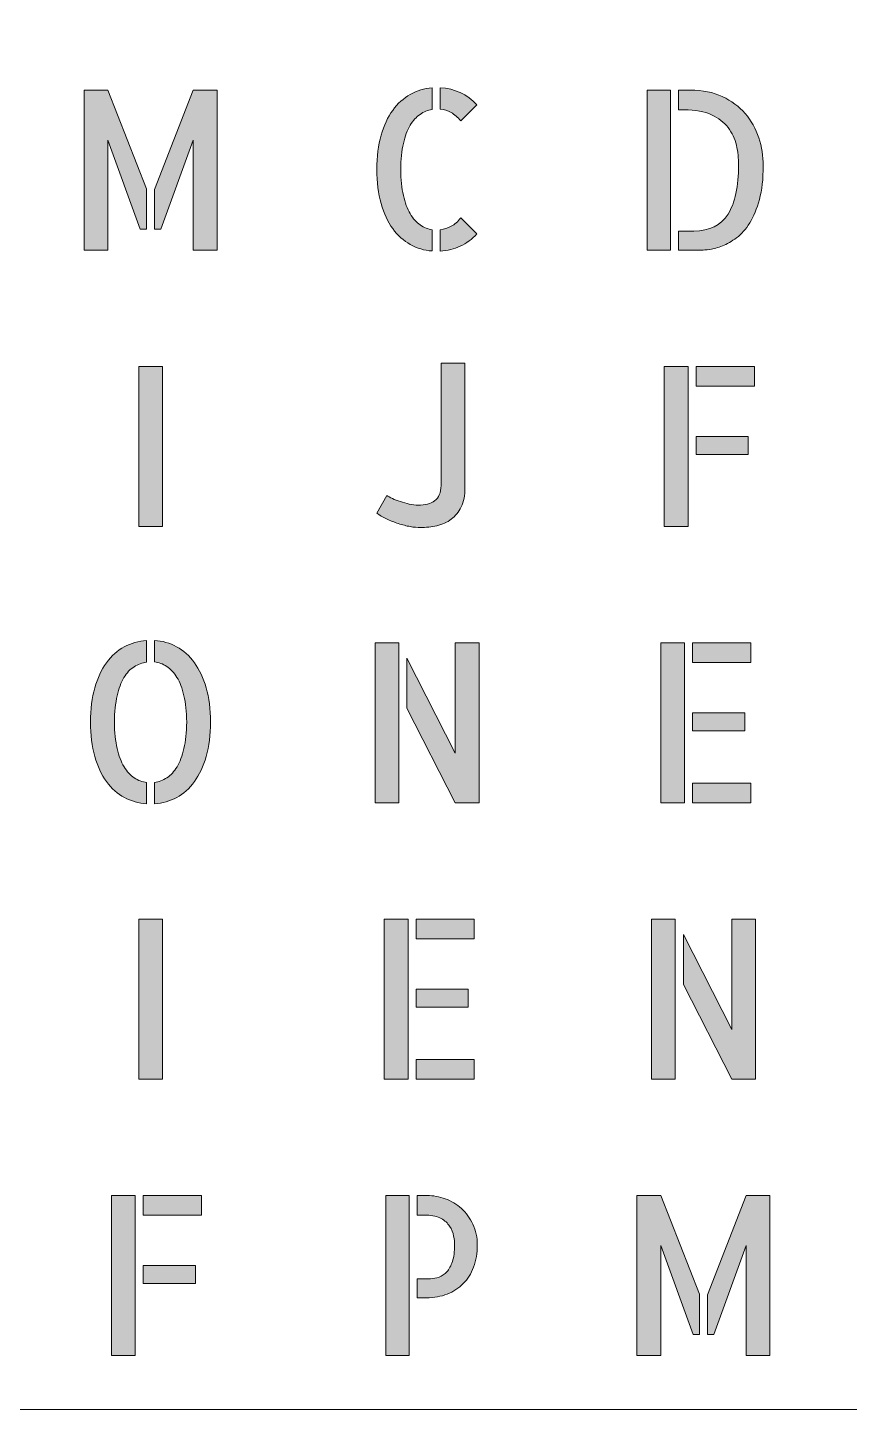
# Model space of a CAD drawing. Header units: millimetres. Extents: x -2 to 181, y -158 to 8.
# Drawn here: x 82.1 to 131.6, y -158.3 to -75 of the extents above; entities that cross this region are included whole.
import ezdxf

# ---------------------------------------------------------------- set-up
doc = ezdxf.new("R2010")
doc.units = ezdxf.units.MM
doc.header["$MEASUREMENT"] = 0
doc.layers.add('Laag 1', color=7, linetype='Continuous', lineweight=0)
doc.layers.add('Laag 2', color=7, linetype='Continuous', lineweight=0)

# ---------------------------------------------------------------- blocks, each defined once
blk = doc.blocks.new('Block_50')
at = {"layer": 'Laag 1', "true_color": 0x1d1d1b, "transparency": 33554687}
h = blk.add_hatch(color=250, dxfattribs=at)
h.dxf.hatch_style = 2
edge = h.paths.add_edge_path()
edge.add_spline(control_points=[(92.067, -78.77), (92.067, -78.77), (93.504, -78.77), (93.504, -78.77), (93.504, -78.77), (93.504, -88.419), (93.504, -88.419), (93.504, -88.419), (92.067, -88.419), (92.067, -88.419), (92.067, -88.419), (92.067, -81.781), (92.067, -81.781), (92.067, -81.781), (90.125, -87.149), (90.125, -87.149), (90.125, -87.149), (89.736, -87.149), (89.736, -87.149), (89.736, -87.149), (89.736, -84.753), (89.736, -84.753), (89.736, -84.753), (92.067, -78.77), (92.067, -78.77)], knot_values=[0, 0, 0, 0, 1, 1, 1, 2, 2, 2, 3, 3, 3, 4, 4, 4, 5, 5, 5, 6, 6, 6, 7, 7, 7, 8, 8, 8, 8], degree=3, periodic=0)
edge = h.paths.add_edge_path()
edge.add_spline(control_points=[(85.486, -78.77), (85.486, -78.77), (86.922, -78.77), (86.922, -78.77), (86.922, -78.77), (89.253, -84.727), (89.253, -84.727), (89.253, -84.727), (89.253, -87.149), (89.253, -87.149), (89.253, -87.149), (88.877, -87.149), (88.877, -87.149), (88.877, -87.149), (86.922, -81.781), (86.922, -81.781), (86.922, -81.781), (86.922, -88.419), (86.922, -88.419), (86.922, -88.419), (85.486, -88.419), (85.486, -88.419), (85.486, -88.419), (85.486, -78.77), (85.486, -78.77)], knot_values=[0, 0, 0, 0, 1, 1, 1, 2, 2, 2, 3, 3, 3, 4, 4, 4, 5, 5, 5, 6, 6, 6, 7, 7, 7, 8, 8, 8, 8], degree=3, periodic=0)
at = {"layer": 'Laag 1'}
for points in [[(85.486, -78.77), (85.486, -78.77), (86.922, -78.77), (86.922, -78.77), (86.922, -78.77), (89.253, -84.727), (89.253, -84.727), (89.253, -84.727), (89.253, -87.149), (89.253, -87.149), (89.253, -87.149), (88.877, -87.149), (88.877, -87.149), (88.877, -87.149), (86.922, -81.781), (86.922, -81.781), (86.922, -81.781), (86.922, -88.419), (86.922, -88.419), (86.922, -88.419), (85.486, -88.419), (85.486, -88.419), (85.486, -88.419), (85.486, -78.77), (85.486, -78.77)], [(92.067, -78.77), (92.067, -78.77), (93.504, -78.77), (93.504, -78.77), (93.504, -78.77), (93.504, -88.419), (93.504, -88.419), (93.504, -88.419), (92.067, -88.419), (92.067, -88.419), (92.067, -88.419), (92.067, -81.781), (92.067, -81.781), (92.067, -81.781), (90.125, -87.149), (90.125, -87.149), (90.125, -87.149), (89.736, -87.149), (89.736, -87.149), (89.736, -87.149), (89.736, -84.753), (89.736, -84.753), (89.736, -84.753), (92.067, -78.77), (92.067, -78.77)]]:
    blk.add_open_spline(points, degree=3, knots=[0, 0, 0, 0, 1, 1, 1, 2, 2, 2, 3, 3, 3, 4, 4, 4, 5, 5, 5, 6, 6, 6, 7, 7, 7, 8, 8, 8, 8], dxfattribs=at)
blk = doc.blocks.new('Block_51')
at = {"layer": 'Laag 1', "true_color": 0x1d1d1b, "transparency": 33554687}
h = blk.add_hatch(color=250, dxfattribs=at)
h.dxf.hatch_style = 2
edge = h.paths.add_edge_path()
edge.add_spline(control_points=[(106.956, -87.188), (107.192, -87.162), (107.413, -87.092), (107.621, -86.979), (107.829, -86.865), (108.02, -86.699), (108.193, -86.481), (108.193, -86.481), (109.17, -87.437), (109.17, -87.437), (108.872, -87.76), (108.538, -88.008), (108.169, -88.183), (107.8, -88.358), (107.396, -88.458), (106.956, -88.484), (106.956, -88.484), (106.956, -87.188), (106.956, -87.188)], knot_values=[0, 0, 0, 0, 1, 1, 1, 2, 2, 2, 3, 3, 3, 4, 4, 4, 5, 5, 5, 6, 6, 6, 6], degree=3, periodic=0)
edge = h.paths.add_edge_path()
edge.add_spline(control_points=[(108.193, -80.629), (108.012, -80.402), (107.819, -80.232), (107.615, -80.119), (107.411, -80.005), (107.192, -79.94), (106.956, -79.922), (106.956, -79.922), (106.956, -78.626), (106.956, -78.626), (107.835, -78.67), (108.573, -79.015), (109.17, -79.661), (109.17, -79.661), (108.193, -80.629), (108.193, -80.629)], knot_values=[0, 0, 0, 0, 1, 1, 1, 2, 2, 2, 3, 3, 3, 4, 4, 4, 5, 5, 5, 5], degree=3, periodic=0)
edge = h.paths.add_edge_path()
edge.add_spline(control_points=[(103.141, -83.549), (103.141, -82.772), (103.225, -82.087), (103.395, -81.493), (103.563, -80.9), (103.797, -80.398), (104.095, -79.988), (104.393, -79.578), (104.744, -79.259), (105.149, -79.032), (105.553, -78.805), (105.995, -78.67), (106.473, -78.626), (106.473, -78.626), (106.473, -79.936), (106.473, -79.936), (106.214, -79.979), (105.971, -80.077), (105.743, -80.23), (105.516, -80.383), (105.316, -80.603), (105.143, -80.891), (104.97, -81.179), (104.835, -81.544), (104.737, -81.984), (104.639, -82.425), (104.586, -82.947), (104.578, -83.549), (104.586, -84.16), (104.639, -84.683), (104.737, -85.12), (104.835, -85.556), (104.97, -85.923), (105.143, -86.219), (105.316, -86.516), (105.518, -86.743), (105.749, -86.9), (105.981, -87.057), (106.222, -87.153), (106.473, -87.188), (106.473, -87.188), (106.473, -88.471), (106.473, -88.471), (105.995, -88.436), (105.553, -88.305), (105.149, -88.078), (104.744, -87.851), (104.393, -87.533), (104.095, -87.123), (103.797, -86.712), (103.563, -86.208), (103.395, -85.611), (103.225, -85.013), (103.141, -84.326), (103.141, -83.549)], knot_values=[0, 0, 0, 0, 1, 1, 1, 2, 2, 2, 3, 3, 3, 4, 4, 4, 5, 5, 5, 6, 6, 6, 7, 7, 7, 8, 8, 8, 9, 9, 9, 10, 10, 10, 11, 11, 11, 12, 12, 12, 13, 13, 13, 14, 14, 14, 15, 15, 15, 16, 16, 16, 17, 17, 17, 18, 18, 18, 18], degree=3, periodic=0)
at = {"layer": 'Laag 1'}
for points, knots in [([(103.141, -83.549), (103.141, -82.772), (103.225, -82.087), (103.395, -81.493), (103.563, -80.9), (103.797, -80.398), (104.095, -79.988), (104.393, -79.578), (104.744, -79.259), (105.149, -79.032), (105.553, -78.805), (105.995, -78.67), (106.473, -78.626), (106.473, -78.626), (106.473, -79.936), (106.473, -79.936), (106.214, -79.979), (105.971, -80.077), (105.743, -80.23), (105.516, -80.383), (105.316, -80.603), (105.143, -80.891), (104.97, -81.179), (104.835, -81.544), (104.737, -81.984), (104.639, -82.425), (104.586, -82.947), (104.578, -83.549), (104.586, -84.16), (104.639, -84.683), (104.737, -85.12), (104.835, -85.556), (104.97, -85.923), (105.143, -86.219), (105.316, -86.516), (105.518, -86.743), (105.749, -86.9), (105.981, -87.057), (106.222, -87.153), (106.473, -87.188), (106.473, -87.188), (106.473, -88.471), (106.473, -88.471), (105.995, -88.436), (105.553, -88.305), (105.149, -88.078), (104.744, -87.851), (104.393, -87.533), (104.095, -87.123), (103.797, -86.712), (103.563, -86.208), (103.395, -85.611), (103.225, -85.013), (103.141, -84.326), (103.141, -83.549)], [0, 0, 0, 0, 1, 1, 1, 2, 2, 2, 3, 3, 3, 4, 4, 4, 5, 5, 5, 6, 6, 6, 7, 7, 7, 8, 8, 8, 9, 9, 9, 10, 10, 10, 11, 11, 11, 12, 12, 12, 13, 13, 13, 14, 14, 14, 15, 15, 15, 16, 16, 16, 17, 17, 17, 18, 18, 18, 18]), ([(108.193, -80.629), (108.012, -80.402), (107.819, -80.232), (107.615, -80.119), (107.411, -80.005), (107.192, -79.94), (106.956, -79.922), (106.956, -79.922), (106.956, -78.626), (106.956, -78.626), (107.835, -78.67), (108.573, -79.015), (109.17, -79.661), (109.17, -79.661), (108.193, -80.629), (108.193, -80.629)], [0, 0, 0, 0, 1, 1, 1, 2, 2, 2, 3, 3, 3, 4, 4, 4, 5, 5, 5, 5]), ([(106.956, -87.188), (107.192, -87.162), (107.413, -87.092), (107.621, -86.979), (107.829, -86.865), (108.02, -86.699), (108.193, -86.481), (108.193, -86.481), (109.17, -87.437), (109.17, -87.437), (108.872, -87.76), (108.538, -88.008), (108.169, -88.183), (107.8, -88.358), (107.396, -88.458), (106.956, -88.484), (106.956, -88.484), (106.956, -87.188), (106.956, -87.188)], [0, 0, 0, 0, 1, 1, 1, 2, 2, 2, 3, 3, 3, 4, 4, 4, 5, 5, 5, 6, 6, 6, 6])]:
    blk.add_open_spline(points, degree=3, knots=knots, dxfattribs=at)
blk = doc.blocks.new('Block_52')
at = {"layer": 'Laag 1', "true_color": 0x1d1d1b, "transparency": 33554687}
h = blk.add_hatch(color=250, dxfattribs=at)
h.dxf.hatch_style = 2
edge = h.paths.add_edge_path()
edge.add_spline(control_points=[(122.039, -78.77), (122.769, -78.77), (123.411, -78.899), (123.964, -79.157), (124.518, -79.414), (124.977, -79.757), (125.342, -80.184), (125.707, -80.612), (125.98, -81.099), (126.16, -81.644), (126.341, -82.189), (126.431, -82.75), (126.431, -83.326), (126.431, -84.12), (126.354, -84.799), (126.201, -85.362), (126.048, -85.925), (125.854, -86.396), (125.619, -86.776), (125.383, -87.155), (125.118, -87.454), (124.824, -87.673), (124.53, -87.891), (124.245, -88.054), (123.97, -88.163), (123.695, -88.273), (123.444, -88.342), (123.217, -88.373), (122.989, -88.404), (122.82, -88.419), (122.71, -88.419), (122.71, -88.419), (121.321, -88.419), (121.321, -88.419), (121.321, -88.419), (121.321, -87.267), (121.321, -87.267), (121.321, -87.267), (122.239, -87.267), (122.239, -87.267), (123.197, -87.267), (123.888, -86.926), (124.311, -86.246), (124.736, -85.565), (124.947, -84.578), (124.947, -83.287), (124.947, -82.886), (124.904, -82.488), (124.818, -82.096), (124.731, -81.703), (124.565, -81.347), (124.318, -81.029), (124.07, -80.71), (123.735, -80.453), (123.311, -80.256), (122.887, -80.06), (122.337, -79.962), (121.663, -79.962), (121.663, -79.962), (121.321, -79.962), (121.321, -79.962), (121.321, -79.962), (121.321, -78.77), (121.321, -78.77), (121.321, -78.77), (122.039, -78.77), (122.039, -78.77)], knot_values=[0, 0, 0, 0, 1, 1, 1, 2, 2, 2, 3, 3, 3, 4, 4, 4, 5, 5, 5, 6, 6, 6, 7, 7, 7, 8, 8, 8, 9, 9, 9, 10, 10, 10, 11, 11, 11, 12, 12, 12, 13, 13, 13, 14, 14, 14, 15, 15, 15, 16, 16, 16, 17, 17, 17, 18, 18, 18, 19, 19, 19, 20, 20, 20, 21, 21, 21, 22, 22, 22, 22], degree=3, periodic=0)
edge = h.paths.add_edge_path()
edge.add_spline(control_points=[(119.425, -78.77), (119.425, -78.77), (120.838, -78.77), (120.838, -78.77), (120.838, -78.77), (120.838, -88.419), (120.838, -88.419), (120.838, -88.419), (119.425, -88.419), (119.425, -88.419), (119.425, -88.419), (119.425, -78.77), (119.425, -78.77)], knot_values=[0, 0, 0, 0, 1, 1, 1, 2, 2, 2, 3, 3, 3, 4, 4, 4, 4], degree=3, periodic=0)
at = {"layer": 'Laag 1'}
for points, knots in [([(119.425, -78.77), (119.425, -78.77), (120.838, -78.77), (120.838, -78.77), (120.838, -78.77), (120.838, -88.419), (120.838, -88.419), (120.838, -88.419), (119.425, -88.419), (119.425, -88.419), (119.425, -88.419), (119.425, -78.77), (119.425, -78.77)], [0, 0, 0, 0, 1, 1, 1, 2, 2, 2, 3, 3, 3, 4, 4, 4, 4]), ([(122.039, -78.77), (122.769, -78.77), (123.411, -78.899), (123.964, -79.157), (124.518, -79.414), (124.977, -79.757), (125.342, -80.184), (125.707, -80.612), (125.98, -81.099), (126.16, -81.644), (126.341, -82.189), (126.431, -82.75), (126.431, -83.326), (126.431, -84.12), (126.354, -84.799), (126.201, -85.362), (126.048, -85.925), (125.854, -86.396), (125.619, -86.776), (125.383, -87.155), (125.118, -87.454), (124.824, -87.673), (124.53, -87.891), (124.245, -88.054), (123.97, -88.163), (123.695, -88.273), (123.444, -88.342), (123.217, -88.373), (122.989, -88.404), (122.82, -88.419), (122.71, -88.419), (122.71, -88.419), (121.321, -88.419), (121.321, -88.419), (121.321, -88.419), (121.321, -87.267), (121.321, -87.267), (121.321, -87.267), (122.239, -87.267), (122.239, -87.267), (123.197, -87.267), (123.888, -86.926), (124.311, -86.246), (124.736, -85.565), (124.947, -84.578), (124.947, -83.287), (124.947, -82.886), (124.904, -82.488), (124.818, -82.096), (124.731, -81.703), (124.565, -81.347), (124.318, -81.029), (124.07, -80.71), (123.735, -80.453), (123.311, -80.256), (122.887, -80.06), (122.337, -79.962), (121.663, -79.962), (121.663, -79.962), (121.321, -79.962), (121.321, -79.962), (121.321, -79.962), (121.321, -78.77), (121.321, -78.77), (121.321, -78.77), (122.039, -78.77), (122.039, -78.77)], [0, 0, 0, 0, 1, 1, 1, 2, 2, 2, 3, 3, 3, 4, 4, 4, 5, 5, 5, 6, 6, 6, 7, 7, 7, 8, 8, 8, 9, 9, 9, 10, 10, 10, 11, 11, 11, 12, 12, 12, 13, 13, 13, 14, 14, 14, 15, 15, 15, 16, 16, 16, 17, 17, 17, 18, 18, 18, 19, 19, 19, 20, 20, 20, 21, 21, 21, 22, 22, 22, 22])]:
    blk.add_open_spline(points, degree=3, knots=knots, dxfattribs=at)
blk = doc.blocks.new('Block_59')
at = {"layer": 'Laag 1', "true_color": 0x1d1d1b, "transparency": 33554687}
h = blk.add_hatch(color=250, dxfattribs=at)
h.dxf.hatch_style = 2
edge = h.paths.add_edge_path()
edge.add_spline(control_points=[(90.225, -105.085), (90.225, -105.085), (88.788, -105.085), (88.788, -105.085), (88.788, -105.085), (88.788, -95.437), (88.788, -95.437), (88.788, -95.437), (90.225, -95.437), (90.225, -95.437), (90.225, -95.437), (90.225, -105.085), (90.225, -105.085)], knot_values=[0, 0, 0, 0, 1, 1, 1, 2, 2, 2, 3, 3, 3, 4, 4, 4, 4], degree=3, periodic=0)
at = {"layer": 'Laag 1'}
blk.add_open_spline([(90.225, -105.085), (90.225, -105.085), (88.788, -105.085), (88.788, -105.085), (88.788, -105.085), (88.788, -95.437), (88.788, -95.437), (88.788, -95.437), (90.225, -95.437), (90.225, -95.437), (90.225, -95.437), (90.225, -105.085), (90.225, -105.085)], degree=3, knots=[0, 0, 0, 0, 1, 1, 1, 2, 2, 2, 3, 3, 3, 4, 4, 4, 4], dxfattribs=at)
blk = doc.blocks.new('Block_60')
at = {"layer": 'Laag 1', "true_color": 0x1d1d1b, "transparency": 33554687}
h = blk.add_hatch(color=250, dxfattribs=at)
h.dxf.hatch_style = 2
edge = h.paths.add_edge_path()
edge.add_spline(control_points=[(108.452, -95.24), (108.452, -95.24), (108.452, -102.755), (108.452, -102.755), (108.452, -103.209), (108.377, -103.591), (108.228, -103.9), (108.079, -104.21), (107.878, -104.459), (107.628, -104.646), (107.376, -104.834), (107.088, -104.965), (106.762, -105.039), (106.436, -105.113), (106.101, -105.151), (105.755, -105.151), (105.583, -105.151), (105.38, -105.131), (105.149, -105.092), (104.917, -105.052), (104.678, -104.991), (104.43, -104.908), (104.183, -104.825), (103.946, -104.732), (103.718, -104.627), (103.49, -104.522), (103.298, -104.404), (103.141, -104.273), (103.141, -104.273), (103.742, -103.213), (103.742, -103.213), (103.82, -103.274), (103.932, -103.337), (104.077, -103.403), (104.222, -103.468), (104.382, -103.529), (104.554, -103.586), (104.727, -103.643), (104.908, -103.693), (105.096, -103.737), (105.284, -103.78), (105.461, -103.802), (105.626, -103.802), (106.042, -103.802), (106.374, -103.713), (106.621, -103.534), (106.868, -103.355), (106.999, -103.051), (107.015, -102.624), (107.015, -102.624), (107.015, -95.24), (107.015, -95.24), (107.015, -95.24), (108.452, -95.24), (108.452, -95.24)], knot_values=[0, 0, 0, 0, 1, 1, 1, 2, 2, 2, 3, 3, 3, 4, 4, 4, 5, 5, 5, 6, 6, 6, 7, 7, 7, 8, 8, 8, 9, 9, 9, 10, 10, 10, 11, 11, 11, 12, 12, 12, 13, 13, 13, 14, 14, 14, 15, 15, 15, 16, 16, 16, 17, 17, 17, 18, 18, 18, 18], degree=3, periodic=0)
at = {"layer": 'Laag 1'}
blk.add_open_spline([(108.452, -95.24), (108.452, -95.24), (108.452, -102.755), (108.452, -102.755), (108.452, -103.209), (108.377, -103.591), (108.228, -103.9), (108.079, -104.21), (107.878, -104.459), (107.628, -104.646), (107.376, -104.834), (107.088, -104.965), (106.762, -105.039), (106.436, -105.113), (106.101, -105.151), (105.755, -105.151), (105.583, -105.151), (105.38, -105.131), (105.149, -105.092), (104.917, -105.052), (104.678, -104.991), (104.43, -104.908), (104.183, -104.825), (103.946, -104.732), (103.718, -104.627), (103.49, -104.522), (103.298, -104.404), (103.141, -104.273), (103.141, -104.273), (103.742, -103.213), (103.742, -103.213), (103.82, -103.274), (103.932, -103.337), (104.077, -103.403), (104.222, -103.468), (104.382, -103.529), (104.554, -103.586), (104.727, -103.643), (104.908, -103.693), (105.096, -103.737), (105.284, -103.78), (105.461, -103.802), (105.626, -103.802), (106.042, -103.802), (106.374, -103.713), (106.621, -103.534), (106.868, -103.355), (106.999, -103.051), (107.015, -102.624), (107.015, -102.624), (107.015, -95.24), (107.015, -95.24), (107.015, -95.24), (108.452, -95.24), (108.452, -95.24)], degree=3, knots=[0, 0, 0, 0, 1, 1, 1, 2, 2, 2, 3, 3, 3, 4, 4, 4, 5, 5, 5, 6, 6, 6, 7, 7, 7, 8, 8, 8, 9, 9, 9, 10, 10, 10, 11, 11, 11, 12, 12, 12, 13, 13, 13, 14, 14, 14, 15, 15, 15, 16, 16, 16, 17, 17, 17, 18, 18, 18, 18], dxfattribs=at)
blk = doc.blocks.new('Block_61')
at = {"layer": 'Laag 1', "true_color": 0x1d1d1b, "transparency": 33554687}
h = blk.add_hatch(color=250, dxfattribs=at)
h.dxf.hatch_style = 2
edge = h.paths.add_edge_path()
edge.add_spline(control_points=[(125.53, -100.739), (125.53, -100.739), (122.387, -100.739), (122.387, -100.739), (122.387, -100.739), (122.387, -99.665), (122.387, -99.665), (122.387, -99.665), (125.53, -99.665), (125.53, -99.665), (125.53, -99.665), (125.53, -100.739), (125.53, -100.739)], knot_values=[0, 0, 0, 0, 1, 1, 1, 2, 2, 2, 3, 3, 3, 4, 4, 4, 4], degree=3, periodic=0)
edge = h.paths.add_edge_path()
edge.add_spline(control_points=[(125.896, -95.437), (125.896, -95.437), (125.896, -96.628), (125.896, -96.628), (125.896, -96.628), (122.387, -96.628), (122.387, -96.628), (122.387, -96.628), (122.387, -95.437), (122.387, -95.437), (122.387, -95.437), (125.896, -95.437), (125.896, -95.437)], knot_values=[0, 0, 0, 0, 1, 1, 1, 2, 2, 2, 3, 3, 3, 4, 4, 4, 4], degree=3, periodic=0)
edge = h.paths.add_edge_path()
edge.add_spline(control_points=[(120.467, -95.437), (120.467, -95.437), (121.904, -95.437), (121.904, -95.437), (121.904, -95.437), (121.904, -105.085), (121.904, -105.085), (121.904, -105.085), (120.467, -105.085), (120.467, -105.085), (120.467, -105.085), (120.467, -95.437), (120.467, -95.437)], knot_values=[0, 0, 0, 0, 1, 1, 1, 2, 2, 2, 3, 3, 3, 4, 4, 4, 4], degree=3, periodic=0)
at = {"layer": 'Laag 1'}
for points in [[(120.467, -95.437), (120.467, -95.437), (121.904, -95.437), (121.904, -95.437), (121.904, -95.437), (121.904, -105.085), (121.904, -105.085), (121.904, -105.085), (120.467, -105.085), (120.467, -105.085), (120.467, -105.085), (120.467, -95.437), (120.467, -95.437)], [(125.896, -95.437), (125.896, -95.437), (125.896, -96.628), (125.896, -96.628), (125.896, -96.628), (122.387, -96.628), (122.387, -96.628), (122.387, -96.628), (122.387, -95.437), (122.387, -95.437), (122.387, -95.437), (125.896, -95.437), (125.896, -95.437)], [(125.53, -100.739), (125.53, -100.739), (122.387, -100.739), (122.387, -100.739), (122.387, -100.739), (122.387, -99.665), (122.387, -99.665), (122.387, -99.665), (125.53, -99.665), (125.53, -99.665), (125.53, -99.665), (125.53, -100.739), (125.53, -100.739)]]:
    blk.add_open_spline(points, degree=3, knots=[0, 0, 0, 0, 1, 1, 1, 2, 2, 2, 3, 3, 3, 4, 4, 4, 4], dxfattribs=at)
blk = doc.blocks.new('Block_68')
at = {"layer": 'Laag 1', "true_color": 0x1d1d1b, "transparency": 33554687}
h = blk.add_hatch(color=250, dxfattribs=at)
h.dxf.hatch_style = 2
edge = h.paths.add_edge_path()
edge.add_spline(control_points=[(89.73, -111.959), (90.209, -111.986), (90.654, -112.112), (91.067, -112.339), (91.479, -112.566), (91.836, -112.887), (92.138, -113.301), (92.44, -113.716), (92.678, -114.222), (92.85, -114.82), (93.023, -115.418), (93.109, -116.105), (93.109, -116.882), (93.109, -117.659), (93.023, -118.348), (92.85, -118.95), (92.678, -119.552), (92.44, -120.061), (92.138, -120.475), (91.836, -120.89), (91.48, -121.208), (91.072, -121.431), (90.664, -121.654), (90.217, -121.782), (89.73, -121.817), (89.73, -121.817), (89.73, -120.521), (89.73, -120.521), (89.997, -120.486), (90.248, -120.392), (90.484, -120.24), (90.719, -120.087), (90.923, -119.865), (91.096, -119.572), (91.269, -119.28), (91.406, -118.913), (91.508, -118.472), (91.61, -118.032), (91.665, -117.502), (91.673, -116.882), (91.665, -116.262), (91.61, -115.732), (91.508, -115.291), (91.406, -114.851), (91.267, -114.484), (91.09, -114.191), (90.913, -113.899), (90.707, -113.676), (90.472, -113.524), (90.236, -113.371), (89.989, -113.282), (89.73, -113.255), (89.73, -113.255), (89.73, -111.959), (89.73, -111.959)], knot_values=[0, 0, 0, 0, 1, 1, 1, 2, 2, 2, 3, 3, 3, 4, 4, 4, 5, 5, 5, 6, 6, 6, 7, 7, 7, 8, 8, 8, 9, 9, 9, 10, 10, 10, 11, 11, 11, 12, 12, 12, 13, 13, 13, 14, 14, 14, 15, 15, 15, 16, 16, 16, 17, 17, 17, 18, 18, 18, 18], degree=3, periodic=0)
edge = h.paths.add_edge_path()
edge.add_spline(control_points=[(85.88, -116.882), (85.88, -116.105), (85.964, -115.418), (86.133, -114.82), (86.302, -114.222), (86.537, -113.716), (86.839, -113.301), (87.142, -112.887), (87.499, -112.568), (87.911, -112.346), (88.323, -112.123), (88.772, -111.994), (89.259, -111.959), (89.259, -111.959), (89.259, -113.269), (89.259, -113.269), (88.992, -113.303), (88.741, -113.395), (88.506, -113.543), (88.27, -113.692), (88.066, -113.91), (87.893, -114.198), (87.72, -114.486), (87.583, -114.853), (87.481, -115.298), (87.379, -115.743), (87.324, -116.271), (87.316, -116.882), (87.324, -117.502), (87.379, -118.032), (87.481, -118.472), (87.583, -118.913), (87.722, -119.282), (87.899, -119.579), (88.076, -119.875), (88.282, -120.1), (88.517, -120.253), (88.753, -120.405), (89, -120.495), (89.259, -120.521), (89.259, -120.521), (89.259, -121.817), (89.259, -121.817), (88.78, -121.782), (88.333, -121.654), (87.917, -121.431), (87.501, -121.208), (87.142, -120.89), (86.839, -120.475), (86.537, -120.061), (86.302, -119.552), (86.133, -118.95), (85.964, -118.348), (85.88, -117.659), (85.88, -116.882)], knot_values=[0, 0, 0, 0, 1, 1, 1, 2, 2, 2, 3, 3, 3, 4, 4, 4, 5, 5, 5, 6, 6, 6, 7, 7, 7, 8, 8, 8, 9, 9, 9, 10, 10, 10, 11, 11, 11, 12, 12, 12, 13, 13, 13, 14, 14, 14, 15, 15, 15, 16, 16, 16, 17, 17, 17, 18, 18, 18, 18], degree=3, periodic=0)
at = {"layer": 'Laag 1'}
for points in [[(85.88, -116.882), (85.88, -116.105), (85.964, -115.418), (86.133, -114.82), (86.302, -114.222), (86.537, -113.716), (86.839, -113.301), (87.142, -112.887), (87.499, -112.568), (87.911, -112.346), (88.323, -112.123), (88.772, -111.994), (89.259, -111.959), (89.259, -111.959), (89.259, -113.269), (89.259, -113.269), (88.992, -113.303), (88.741, -113.395), (88.506, -113.543), (88.27, -113.692), (88.066, -113.91), (87.893, -114.198), (87.72, -114.486), (87.583, -114.853), (87.481, -115.298), (87.379, -115.743), (87.324, -116.271), (87.316, -116.882), (87.324, -117.502), (87.379, -118.032), (87.481, -118.472), (87.583, -118.913), (87.722, -119.282), (87.899, -119.579), (88.076, -119.875), (88.282, -120.1), (88.517, -120.253), (88.753, -120.405), (89, -120.495), (89.259, -120.521), (89.259, -120.521), (89.259, -121.817), (89.259, -121.817), (88.78, -121.782), (88.333, -121.654), (87.917, -121.431), (87.501, -121.208), (87.142, -120.89), (86.839, -120.475), (86.537, -120.061), (86.302, -119.552), (86.133, -118.95), (85.964, -118.348), (85.88, -117.659), (85.88, -116.882)], [(89.73, -111.959), (90.209, -111.986), (90.654, -112.112), (91.067, -112.339), (91.479, -112.566), (91.836, -112.887), (92.138, -113.301), (92.44, -113.716), (92.678, -114.222), (92.85, -114.82), (93.023, -115.418), (93.109, -116.105), (93.109, -116.882), (93.109, -117.659), (93.023, -118.348), (92.85, -118.95), (92.678, -119.552), (92.44, -120.061), (92.138, -120.475), (91.836, -120.89), (91.48, -121.208), (91.072, -121.431), (90.664, -121.654), (90.217, -121.782), (89.73, -121.817), (89.73, -121.817), (89.73, -120.521), (89.73, -120.521), (89.997, -120.486), (90.248, -120.392), (90.484, -120.24), (90.719, -120.087), (90.923, -119.865), (91.096, -119.572), (91.269, -119.28), (91.406, -118.913), (91.508, -118.472), (91.61, -118.032), (91.665, -117.502), (91.673, -116.882), (91.665, -116.262), (91.61, -115.732), (91.508, -115.291), (91.406, -114.851), (91.267, -114.484), (91.09, -114.191), (90.913, -113.899), (90.707, -113.676), (90.472, -113.524), (90.236, -113.371), (89.989, -113.282), (89.73, -113.255), (89.73, -113.255), (89.73, -111.959), (89.73, -111.959)]]:
    blk.add_open_spline(points, degree=3, knots=[0, 0, 0, 0, 1, 1, 1, 2, 2, 2, 3, 3, 3, 4, 4, 4, 5, 5, 5, 6, 6, 6, 7, 7, 7, 8, 8, 8, 9, 9, 9, 10, 10, 10, 11, 11, 11, 12, 12, 12, 13, 13, 13, 14, 14, 14, 15, 15, 15, 16, 16, 16, 17, 17, 17, 18, 18, 18, 18], dxfattribs=at)
blk = doc.blocks.new('Block_69')
at = {"layer": 'Laag 1', "true_color": 0x1d1d1b, "transparency": 33554687}
h = blk.add_hatch(color=250, dxfattribs=at)
h.dxf.hatch_style = 2
edge = h.paths.add_edge_path()
edge.add_spline(control_points=[(107.869, -112.103), (107.869, -112.103), (109.305, -112.103), (109.305, -112.103), (109.305, -112.103), (109.305, -121.752), (109.305, -121.752), (109.305, -121.752), (107.869, -121.752), (107.869, -121.752), (107.869, -121.752), (104.949, -116.044), (104.949, -116.044), (104.949, -116.044), (104.949, -113.033), (104.949, -113.033), (104.949, -113.033), (107.869, -118.754), (107.869, -118.754), (107.869, -118.754), (107.869, -112.103), (107.869, -112.103)], knot_values=[0, 0, 0, 0, 1, 1, 1, 2, 2, 2, 3, 3, 3, 4, 4, 4, 5, 5, 5, 6, 6, 6, 7, 7, 7, 7], degree=3, periodic=0)
edge = h.paths.add_edge_path()
edge.add_spline(control_points=[(103.029, -121.752), (103.029, -121.752), (103.029, -112.103), (103.029, -112.103), (103.029, -112.103), (104.466, -112.103), (104.466, -112.103), (104.466, -112.103), (104.466, -121.752), (104.466, -121.752), (104.466, -121.752), (103.029, -121.752), (103.029, -121.752)], knot_values=[0, 0, 0, 0, 1, 1, 1, 2, 2, 2, 3, 3, 3, 4, 4, 4, 4], degree=3, periodic=0)
at = {"layer": 'Laag 1'}
for points, knots in [([(103.029, -121.752), (103.029, -121.752), (103.029, -112.103), (103.029, -112.103), (103.029, -112.103), (104.466, -112.103), (104.466, -112.103), (104.466, -112.103), (104.466, -121.752), (104.466, -121.752), (104.466, -121.752), (103.029, -121.752), (103.029, -121.752)], [0, 0, 0, 0, 1, 1, 1, 2, 2, 2, 3, 3, 3, 4, 4, 4, 4]), ([(107.869, -112.103), (107.869, -112.103), (109.305, -112.103), (109.305, -112.103), (109.305, -112.103), (109.305, -121.752), (109.305, -121.752), (109.305, -121.752), (107.869, -121.752), (107.869, -121.752), (107.869, -121.752), (104.949, -116.044), (104.949, -116.044), (104.949, -116.044), (104.949, -113.033), (104.949, -113.033), (104.949, -113.033), (107.869, -118.754), (107.869, -118.754), (107.869, -118.754), (107.869, -112.103), (107.869, -112.103)], [0, 0, 0, 0, 1, 1, 1, 2, 2, 2, 3, 3, 3, 4, 4, 4, 5, 5, 5, 6, 6, 6, 7, 7, 7, 7])]:
    blk.add_open_spline(points, degree=3, knots=knots, dxfattribs=at)
blk = doc.blocks.new('Block_70')
at = {"layer": 'Laag 1', "true_color": 0x1d1d1b, "transparency": 33554687}
h = blk.add_hatch(color=250, dxfattribs=at)
h.dxf.hatch_style = 2
edge = h.paths.add_edge_path()
edge.add_spline(control_points=[(122.169, -120.56), (122.169, -120.56), (125.677, -120.56), (125.677, -120.56), (125.677, -120.56), (125.677, -121.752), (125.677, -121.752), (125.677, -121.752), (122.169, -121.752), (122.169, -121.752), (122.169, -121.752), (122.169, -120.56), (122.169, -120.56)], knot_values=[0, 0, 0, 0, 1, 1, 1, 2, 2, 2, 3, 3, 3, 4, 4, 4, 4], degree=3, periodic=0)
edge = h.paths.add_edge_path()
edge.add_spline(control_points=[(125.313, -117.405), (125.313, -117.405), (122.169, -117.405), (122.169, -117.405), (122.169, -117.405), (122.169, -116.332), (122.169, -116.332), (122.169, -116.332), (125.313, -116.332), (125.313, -116.332), (125.313, -116.332), (125.313, -117.405), (125.313, -117.405)], knot_values=[0, 0, 0, 0, 1, 1, 1, 2, 2, 2, 3, 3, 3, 4, 4, 4, 4], degree=3, periodic=0)
edge = h.paths.add_edge_path()
edge.add_spline(control_points=[(125.677, -112.103), (125.677, -112.103), (125.677, -113.295), (125.677, -113.295), (125.677, -113.295), (122.169, -113.295), (122.169, -113.295), (122.169, -113.295), (122.169, -112.103), (122.169, -112.103), (122.169, -112.103), (125.677, -112.103), (125.677, -112.103)], knot_values=[0, 0, 0, 0, 1, 1, 1, 2, 2, 2, 3, 3, 3, 4, 4, 4, 4], degree=3, periodic=0)
edge = h.paths.add_edge_path()
edge.add_spline(control_points=[(120.25, -112.103), (120.25, -112.103), (121.686, -112.103), (121.686, -112.103), (121.686, -112.103), (121.686, -121.752), (121.686, -121.752), (121.686, -121.752), (120.25, -121.752), (120.25, -121.752), (120.25, -121.752), (120.25, -112.103), (120.25, -112.103)], knot_values=[0, 0, 0, 0, 1, 1, 1, 2, 2, 2, 3, 3, 3, 4, 4, 4, 4], degree=3, periodic=0)
at = {"layer": 'Laag 1'}
for points in [[(120.25, -112.103), (120.25, -112.103), (121.686, -112.103), (121.686, -112.103), (121.686, -112.103), (121.686, -121.752), (121.686, -121.752), (121.686, -121.752), (120.25, -121.752), (120.25, -121.752), (120.25, -121.752), (120.25, -112.103), (120.25, -112.103)], [(125.677, -112.103), (125.677, -112.103), (125.677, -113.295), (125.677, -113.295), (125.677, -113.295), (122.169, -113.295), (122.169, -113.295), (122.169, -113.295), (122.169, -112.103), (122.169, -112.103), (122.169, -112.103), (125.677, -112.103), (125.677, -112.103)], [(125.313, -117.405), (125.313, -117.405), (122.169, -117.405), (122.169, -117.405), (122.169, -117.405), (122.169, -116.332), (122.169, -116.332), (122.169, -116.332), (125.313, -116.332), (125.313, -116.332), (125.313, -116.332), (125.313, -117.405), (125.313, -117.405)], [(122.169, -120.56), (122.169, -120.56), (125.677, -120.56), (125.677, -120.56), (125.677, -120.56), (125.677, -121.752), (125.677, -121.752), (125.677, -121.752), (122.169, -121.752), (122.169, -121.752), (122.169, -121.752), (122.169, -120.56), (122.169, -120.56)]]:
    blk.add_open_spline(points, degree=3, knots=[0, 0, 0, 0, 1, 1, 1, 2, 2, 2, 3, 3, 3, 4, 4, 4, 4], dxfattribs=at)
blk = doc.blocks.new('Block_93')
at = {"layer": 'Laag 1', "true_color": 0x1d1d1b, "transparency": 33554687}
h = blk.add_hatch(color=250, dxfattribs=at)
h.dxf.hatch_style = 2
edge = h.paths.add_edge_path()
edge.add_spline(control_points=[(90.224, -138.418), (90.224, -138.418), (88.788, -138.418), (88.788, -138.418), (88.788, -138.418), (88.788, -128.77), (88.788, -128.77), (88.788, -128.77), (90.224, -128.77), (90.224, -128.77), (90.224, -128.77), (90.224, -138.418), (90.224, -138.418)], knot_values=[0, 0, 0, 0, 1, 1, 1, 2, 2, 2, 3, 3, 3, 4, 4, 4, 4], degree=3, periodic=0)
at = {"layer": 'Laag 1'}
blk.add_open_spline([(90.224, -138.418), (90.224, -138.418), (88.788, -138.418), (88.788, -138.418), (88.788, -138.418), (88.788, -128.77), (88.788, -128.77), (88.788, -128.77), (90.224, -128.77), (90.224, -128.77), (90.224, -128.77), (90.224, -138.418), (90.224, -138.418)], degree=3, knots=[0, 0, 0, 0, 1, 1, 1, 2, 2, 2, 3, 3, 3, 4, 4, 4, 4], dxfattribs=at)
blk = doc.blocks.new('Block_94')
at = {"layer": 'Laag 1', "true_color": 0x1d1d1b, "transparency": 33554687}
h = blk.add_hatch(color=250, dxfattribs=at)
h.dxf.hatch_style = 2
edge = h.paths.add_edge_path()
edge.add_spline(control_points=[(105.502, -137.227), (105.502, -137.227), (109.01, -137.227), (109.01, -137.227), (109.01, -137.227), (109.01, -138.418), (109.01, -138.418), (109.01, -138.418), (105.502, -138.418), (105.502, -138.418), (105.502, -138.418), (105.502, -137.227), (105.502, -137.227)], knot_values=[0, 0, 0, 0, 1, 1, 1, 2, 2, 2, 3, 3, 3, 4, 4, 4, 4], degree=3, periodic=0)
edge = h.paths.add_edge_path()
edge.add_spline(control_points=[(108.645, -134.072), (108.645, -134.072), (105.502, -134.072), (105.502, -134.072), (105.502, -134.072), (105.502, -132.999), (105.502, -132.999), (105.502, -132.999), (108.645, -132.999), (108.645, -132.999), (108.645, -132.999), (108.645, -134.072), (108.645, -134.072)], knot_values=[0, 0, 0, 0, 1, 1, 1, 2, 2, 2, 3, 3, 3, 4, 4, 4, 4], degree=3, periodic=0)
edge = h.paths.add_edge_path()
edge.add_spline(control_points=[(109.01, -128.77), (109.01, -128.77), (109.01, -129.961), (109.01, -129.961), (109.01, -129.961), (105.502, -129.961), (105.502, -129.961), (105.502, -129.961), (105.502, -128.77), (105.502, -128.77), (105.502, -128.77), (109.01, -128.77), (109.01, -128.77)], knot_values=[0, 0, 0, 0, 1, 1, 1, 2, 2, 2, 3, 3, 3, 4, 4, 4, 4], degree=3, periodic=0)
edge = h.paths.add_edge_path()
edge.add_spline(control_points=[(103.582, -128.77), (103.582, -128.77), (105.019, -128.77), (105.019, -128.77), (105.019, -128.77), (105.019, -138.418), (105.019, -138.418), (105.019, -138.418), (103.582, -138.418), (103.582, -138.418), (103.582, -138.418), (103.582, -128.77), (103.582, -128.77)], knot_values=[0, 0, 0, 0, 1, 1, 1, 2, 2, 2, 3, 3, 3, 4, 4, 4, 4], degree=3, periodic=0)
at = {"layer": 'Laag 1'}
for points in [[(103.582, -128.77), (103.582, -128.77), (105.019, -128.77), (105.019, -128.77), (105.019, -128.77), (105.019, -138.418), (105.019, -138.418), (105.019, -138.418), (103.582, -138.418), (103.582, -138.418), (103.582, -138.418), (103.582, -128.77), (103.582, -128.77)], [(109.01, -128.77), (109.01, -128.77), (109.01, -129.961), (109.01, -129.961), (109.01, -129.961), (105.502, -129.961), (105.502, -129.961), (105.502, -129.961), (105.502, -128.77), (105.502, -128.77), (105.502, -128.77), (109.01, -128.77), (109.01, -128.77)], [(108.645, -134.072), (108.645, -134.072), (105.502, -134.072), (105.502, -134.072), (105.502, -134.072), (105.502, -132.999), (105.502, -132.999), (105.502, -132.999), (108.645, -132.999), (108.645, -132.999), (108.645, -132.999), (108.645, -134.072), (108.645, -134.072)], [(105.502, -137.227), (105.502, -137.227), (109.01, -137.227), (109.01, -137.227), (109.01, -137.227), (109.01, -138.418), (109.01, -138.418), (109.01, -138.418), (105.502, -138.418), (105.502, -138.418), (105.502, -138.418), (105.502, -137.227), (105.502, -137.227)]]:
    blk.add_open_spline(points, degree=3, knots=[0, 0, 0, 0, 1, 1, 1, 2, 2, 2, 3, 3, 3, 4, 4, 4, 4], dxfattribs=at)
blk = doc.blocks.new('Block_95')
at = {"layer": 'Laag 1', "true_color": 0x1d1d1b, "transparency": 33554687}
h = blk.add_hatch(color=250, dxfattribs=at)
h.dxf.hatch_style = 2
edge = h.paths.add_edge_path()
edge.add_spline(control_points=[(124.535, -128.77), (124.535, -128.77), (125.971, -128.77), (125.971, -128.77), (125.971, -128.77), (125.971, -138.418), (125.971, -138.418), (125.971, -138.418), (124.535, -138.418), (124.535, -138.418), (124.535, -138.418), (121.615, -132.711), (121.615, -132.711), (121.615, -132.711), (121.615, -129.7), (121.615, -129.7), (121.615, -129.7), (124.535, -135.421), (124.535, -135.421), (124.535, -135.421), (124.535, -128.77), (124.535, -128.77)], knot_values=[0, 0, 0, 0, 1, 1, 1, 2, 2, 2, 3, 3, 3, 4, 4, 4, 5, 5, 5, 6, 6, 6, 7, 7, 7, 7], degree=3, periodic=0)
edge = h.paths.add_edge_path()
edge.add_spline(control_points=[(119.696, -138.418), (119.696, -138.418), (119.696, -128.77), (119.696, -128.77), (119.696, -128.77), (121.132, -128.77), (121.132, -128.77), (121.132, -128.77), (121.132, -138.418), (121.132, -138.418), (121.132, -138.418), (119.696, -138.418), (119.696, -138.418)], knot_values=[0, 0, 0, 0, 1, 1, 1, 2, 2, 2, 3, 3, 3, 4, 4, 4, 4], degree=3, periodic=0)
at = {"layer": 'Laag 1'}
for points, knots in [([(119.696, -138.418), (119.696, -138.418), (119.696, -128.77), (119.696, -128.77), (119.696, -128.77), (121.132, -128.77), (121.132, -128.77), (121.132, -128.77), (121.132, -138.418), (121.132, -138.418), (121.132, -138.418), (119.696, -138.418), (119.696, -138.418)], [0, 0, 0, 0, 1, 1, 1, 2, 2, 2, 3, 3, 3, 4, 4, 4, 4]), ([(124.535, -128.77), (124.535, -128.77), (125.971, -128.77), (125.971, -128.77), (125.971, -128.77), (125.971, -138.418), (125.971, -138.418), (125.971, -138.418), (124.535, -138.418), (124.535, -138.418), (124.535, -138.418), (121.615, -132.711), (121.615, -132.711), (121.615, -132.711), (121.615, -129.7), (121.615, -129.7), (121.615, -129.7), (124.535, -135.421), (124.535, -135.421), (124.535, -135.421), (124.535, -128.77), (124.535, -128.77)], [0, 0, 0, 0, 1, 1, 1, 2, 2, 2, 3, 3, 3, 4, 4, 4, 5, 5, 5, 6, 6, 6, 7, 7, 7, 7])]:
    blk.add_open_spline(points, degree=3, knots=knots, dxfattribs=at)
blk = doc.blocks.new('Block_102')
at = {"layer": 'Laag 1', "true_color": 0x1d1d1b, "transparency": 33554687}
h = blk.add_hatch(color=250, dxfattribs=at)
h.dxf.hatch_style = 2
edge = h.paths.add_edge_path()
edge.add_spline(control_points=[(92.197, -150.739), (92.197, -150.739), (89.053, -150.739), (89.053, -150.739), (89.053, -150.739), (89.053, -149.665), (89.053, -149.665), (89.053, -149.665), (92.197, -149.665), (92.197, -149.665), (92.197, -149.665), (92.197, -150.739), (92.197, -150.739)], knot_values=[0, 0, 0, 0, 1, 1, 1, 2, 2, 2, 3, 3, 3, 4, 4, 4, 4], degree=3, periodic=0)
edge = h.paths.add_edge_path()
edge.add_spline(control_points=[(92.561, -145.437), (92.561, -145.437), (92.561, -146.628), (92.561, -146.628), (92.561, -146.628), (89.053, -146.628), (89.053, -146.628), (89.053, -146.628), (89.053, -145.437), (89.053, -145.437), (89.053, -145.437), (92.561, -145.437), (92.561, -145.437)], knot_values=[0, 0, 0, 0, 1, 1, 1, 2, 2, 2, 3, 3, 3, 4, 4, 4, 4], degree=3, periodic=0)
edge = h.paths.add_edge_path()
edge.add_spline(control_points=[(87.134, -145.437), (87.134, -145.437), (88.57, -145.437), (88.57, -145.437), (88.57, -145.437), (88.57, -155.085), (88.57, -155.085), (88.57, -155.085), (87.134, -155.085), (87.134, -155.085), (87.134, -155.085), (87.134, -145.437), (87.134, -145.437)], knot_values=[0, 0, 0, 0, 1, 1, 1, 2, 2, 2, 3, 3, 3, 4, 4, 4, 4], degree=3, periodic=0)
at = {"layer": 'Laag 1'}
for points in [[(87.134, -145.437), (87.134, -145.437), (88.57, -145.437), (88.57, -145.437), (88.57, -145.437), (88.57, -155.085), (88.57, -155.085), (88.57, -155.085), (87.134, -155.085), (87.134, -155.085), (87.134, -155.085), (87.134, -145.437), (87.134, -145.437)], [(92.561, -145.437), (92.561, -145.437), (92.561, -146.628), (92.561, -146.628), (92.561, -146.628), (89.053, -146.628), (89.053, -146.628), (89.053, -146.628), (89.053, -145.437), (89.053, -145.437), (89.053, -145.437), (92.561, -145.437), (92.561, -145.437)], [(92.197, -150.739), (92.197, -150.739), (89.053, -150.739), (89.053, -150.739), (89.053, -150.739), (89.053, -149.665), (89.053, -149.665), (89.053, -149.665), (92.197, -149.665), (92.197, -149.665), (92.197, -149.665), (92.197, -150.739), (92.197, -150.739)]]:
    blk.add_open_spline(points, degree=3, knots=[0, 0, 0, 0, 1, 1, 1, 2, 2, 2, 3, 3, 3, 4, 4, 4, 4], dxfattribs=at)
blk = doc.blocks.new('Block_103')
at = {"layer": 'Laag 1', "true_color": 0x1d1d1b, "transparency": 33554687}
h = blk.add_hatch(color=250, dxfattribs=at)
h.dxf.hatch_style = 2
edge = h.paths.add_edge_path()
edge.add_spline(control_points=[(106.167, -145.437), (106.536, -145.437), (106.901, -145.502), (107.262, -145.633), (107.623, -145.764), (107.947, -145.96), (108.234, -146.222), (108.52, -146.484), (108.752, -146.801), (108.928, -147.171), (109.105, -147.542), (109.193, -147.959), (109.193, -148.422), (109.193, -148.91), (109.118, -149.354), (108.969, -149.75), (108.82, -150.148), (108.612, -150.481), (108.345, -150.752), (108.079, -151.023), (107.757, -151.232), (107.38, -151.38), (107.003, -151.529), (106.587, -151.603), (106.132, -151.603), (106.132, -151.603), (105.567, -151.603), (105.567, -151.603), (105.567, -151.603), (105.567, -150.451), (105.567, -150.451), (105.567, -150.451), (106.379, -150.451), (106.379, -150.451), (106.552, -150.451), (106.722, -150.418), (106.891, -150.353), (107.06, -150.287), (107.215, -150.18), (107.356, -150.032), (107.498, -149.884), (107.611, -149.676), (107.698, -149.41), (107.784, -149.144), (107.827, -148.814), (107.827, -148.422), (107.827, -148.265), (107.807, -148.084), (107.768, -147.878), (107.729, -147.673), (107.649, -147.477), (107.527, -147.289), (107.405, -147.102), (107.234, -146.945), (107.015, -146.818), (106.795, -146.691), (106.504, -146.628), (106.143, -146.628), (106.143, -146.628), (105.567, -146.628), (105.567, -146.628), (105.567, -146.628), (105.567, -145.437), (105.567, -145.437), (105.567, -145.437), (106.167, -145.437), (106.167, -145.437)], knot_values=[0, 0, 0, 0, 1, 1, 1, 2, 2, 2, 3, 3, 3, 4, 4, 4, 5, 5, 5, 6, 6, 6, 7, 7, 7, 8, 8, 8, 9, 9, 9, 10, 10, 10, 11, 11, 11, 12, 12, 12, 13, 13, 13, 14, 14, 14, 15, 15, 15, 16, 16, 16, 17, 17, 17, 18, 18, 18, 19, 19, 19, 20, 20, 20, 21, 21, 21, 22, 22, 22, 22], degree=3, periodic=0)
edge = h.paths.add_edge_path()
edge.add_spline(control_points=[(103.671, -145.437), (103.671, -145.437), (105.084, -145.437), (105.084, -145.437), (105.084, -145.437), (105.084, -155.085), (105.084, -155.085), (105.084, -155.085), (103.671, -155.085), (103.671, -155.085), (103.671, -155.085), (103.671, -145.437), (103.671, -145.437)], knot_values=[0, 0, 0, 0, 1, 1, 1, 2, 2, 2, 3, 3, 3, 4, 4, 4, 4], degree=3, periodic=0)
at = {"layer": 'Laag 1'}
for points, knots in [([(103.671, -145.437), (103.671, -145.437), (105.084, -145.437), (105.084, -145.437), (105.084, -145.437), (105.084, -155.085), (105.084, -155.085), (105.084, -155.085), (103.671, -155.085), (103.671, -155.085), (103.671, -155.085), (103.671, -145.437), (103.671, -145.437)], [0, 0, 0, 0, 1, 1, 1, 2, 2, 2, 3, 3, 3, 4, 4, 4, 4]), ([(106.167, -145.437), (106.536, -145.437), (106.901, -145.502), (107.262, -145.633), (107.623, -145.764), (107.947, -145.96), (108.234, -146.222), (108.52, -146.484), (108.752, -146.801), (108.928, -147.171), (109.105, -147.542), (109.193, -147.959), (109.193, -148.422), (109.193, -148.91), (109.118, -149.354), (108.969, -149.75), (108.82, -150.148), (108.612, -150.481), (108.345, -150.752), (108.079, -151.023), (107.757, -151.232), (107.38, -151.38), (107.003, -151.529), (106.587, -151.603), (106.132, -151.603), (106.132, -151.603), (105.567, -151.603), (105.567, -151.603), (105.567, -151.603), (105.567, -150.451), (105.567, -150.451), (105.567, -150.451), (106.379, -150.451), (106.379, -150.451), (106.552, -150.451), (106.722, -150.418), (106.891, -150.353), (107.06, -150.287), (107.215, -150.18), (107.356, -150.032), (107.498, -149.884), (107.611, -149.676), (107.698, -149.41), (107.784, -149.144), (107.827, -148.814), (107.827, -148.422), (107.827, -148.265), (107.807, -148.084), (107.768, -147.878), (107.729, -147.673), (107.649, -147.477), (107.527, -147.289), (107.405, -147.102), (107.234, -146.945), (107.015, -146.818), (106.795, -146.691), (106.504, -146.628), (106.143, -146.628), (106.143, -146.628), (105.567, -146.628), (105.567, -146.628), (105.567, -146.628), (105.567, -145.437), (105.567, -145.437), (105.567, -145.437), (106.167, -145.437), (106.167, -145.437)], [0, 0, 0, 0, 1, 1, 1, 2, 2, 2, 3, 3, 3, 4, 4, 4, 5, 5, 5, 6, 6, 6, 7, 7, 7, 8, 8, 8, 9, 9, 9, 10, 10, 10, 11, 11, 11, 12, 12, 12, 13, 13, 13, 14, 14, 14, 15, 15, 15, 16, 16, 16, 17, 17, 17, 18, 18, 18, 19, 19, 19, 20, 20, 20, 21, 21, 21, 22, 22, 22, 22])]:
    blk.add_open_spline(points, degree=3, knots=knots, dxfattribs=at)
blk = doc.blocks.new('Block_104')
at = {"layer": 'Laag 1', "true_color": 0x1d1d1b, "transparency": 33554687}
h = blk.add_hatch(color=250, dxfattribs=at)
h.dxf.hatch_style = 2
edge = h.paths.add_edge_path()
edge.add_spline(control_points=[(125.4, -145.437), (125.4, -145.437), (126.837, -145.437), (126.837, -145.437), (126.837, -145.437), (126.837, -155.085), (126.837, -155.085), (126.837, -155.085), (125.4, -155.085), (125.4, -155.085), (125.4, -155.085), (125.4, -148.448), (125.4, -148.448), (125.4, -148.448), (123.458, -153.815), (123.458, -153.815), (123.458, -153.815), (123.069, -153.815), (123.069, -153.815), (123.069, -153.815), (123.069, -151.42), (123.069, -151.42), (123.069, -151.42), (125.4, -145.437), (125.4, -145.437)], knot_values=[0, 0, 0, 0, 1, 1, 1, 2, 2, 2, 3, 3, 3, 4, 4, 4, 5, 5, 5, 6, 6, 6, 7, 7, 7, 8, 8, 8, 8], degree=3, periodic=0)
edge = h.paths.add_edge_path()
edge.add_spline(control_points=[(118.819, -145.437), (118.819, -145.437), (120.255, -145.437), (120.255, -145.437), (120.255, -145.437), (122.586, -151.393), (122.586, -151.393), (122.586, -151.393), (122.586, -153.815), (122.586, -153.815), (122.586, -153.815), (122.21, -153.815), (122.21, -153.815), (122.21, -153.815), (120.255, -148.448), (120.255, -148.448), (120.255, -148.448), (120.255, -155.085), (120.255, -155.085), (120.255, -155.085), (118.819, -155.085), (118.819, -155.085), (118.819, -155.085), (118.819, -145.437), (118.819, -145.437)], knot_values=[0, 0, 0, 0, 1, 1, 1, 2, 2, 2, 3, 3, 3, 4, 4, 4, 5, 5, 5, 6, 6, 6, 7, 7, 7, 8, 8, 8, 8], degree=3, periodic=0)
at = {"layer": 'Laag 1'}
for points in [[(118.819, -145.437), (118.819, -145.437), (120.255, -145.437), (120.255, -145.437), (120.255, -145.437), (122.586, -151.393), (122.586, -151.393), (122.586, -151.393), (122.586, -153.815), (122.586, -153.815), (122.586, -153.815), (122.21, -153.815), (122.21, -153.815), (122.21, -153.815), (120.255, -148.448), (120.255, -148.448), (120.255, -148.448), (120.255, -155.085), (120.255, -155.085), (120.255, -155.085), (118.819, -155.085), (118.819, -155.085), (118.819, -155.085), (118.819, -145.437), (118.819, -145.437)], [(125.4, -145.437), (125.4, -145.437), (126.837, -145.437), (126.837, -145.437), (126.837, -145.437), (126.837, -155.085), (126.837, -155.085), (126.837, -155.085), (125.4, -155.085), (125.4, -155.085), (125.4, -155.085), (125.4, -148.448), (125.4, -148.448), (125.4, -148.448), (123.458, -153.815), (123.458, -153.815), (123.458, -153.815), (123.069, -153.815), (123.069, -153.815), (123.069, -153.815), (123.069, -151.42), (123.069, -151.42), (123.069, -151.42), (125.4, -145.437), (125.4, -145.437)]]:
    blk.add_open_spline(points, degree=3, knots=[0, 0, 0, 0, 1, 1, 1, 2, 2, 2, 3, 3, 3, 4, 4, 4, 5, 5, 5, 6, 6, 6, 7, 7, 7, 8, 8, 8, 8], dxfattribs=at)

msp = doc.modelspace()

# ---------------------------------------------------------------- linework, layer by layer
at = {"layer": 'Laag 2', "color": 250, "lineweight": 18, "true_color": 0x1d1d1b}
msp.add_lwpolyline([(181.161, -158.333), (-2.172, -158.333), (-2.172, 8.333), (181.161, 8.333)], close=True, dxfattribs=at)

# ---------------------------------------------------------------- block references
at = {"layer": 'Laag 1'}
for name in ['Block_50', 'Block_51', 'Block_52', 'Block_59', 'Block_60', 'Block_61', 'Block_68', 'Block_69', 'Block_70', 'Block_93', 'Block_94', 'Block_95', 'Block_102', 'Block_103', 'Block_104']:
    msp.add_blockref(name, (0, 0), dxfattribs=at)

doc.saveas('drawing.dxf')
